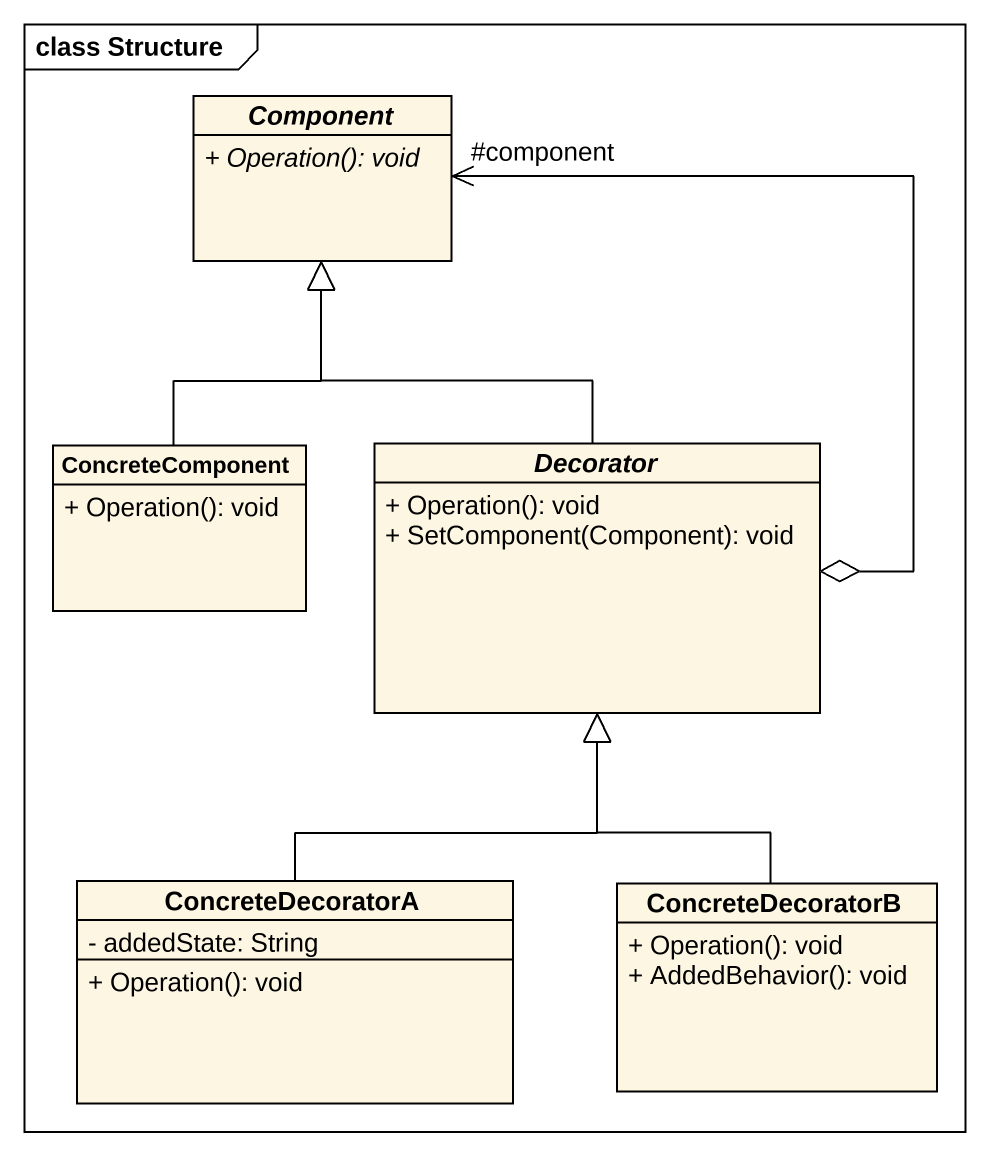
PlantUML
@startuml
mainframe class Structure
hide circle
hide empty members
skinparam classAttributeIconSize 0
abstract class "Component" as Component_ {
  {abstract} + Operation(): void
}
class ConcreteComponent {
  + Operation(): void
}
abstract class Decorator {
  + Operation(): void
  + SetComponent(Component): void
}
class ConcreteDecoratorA {
  - addedState: String
  + Operation(): void
}
class ConcreteDecoratorB {
  + Operation(): void
  + AddedBehavior(): void
}
ConcreteComponent -up-|> Component_
Decorator o-up-> "#component" Component_
Decorator -up-|> Component_
ConcreteDecoratorA -up-|> Decorator
ConcreteDecoratorB -up-|> Decorator
@enduml
